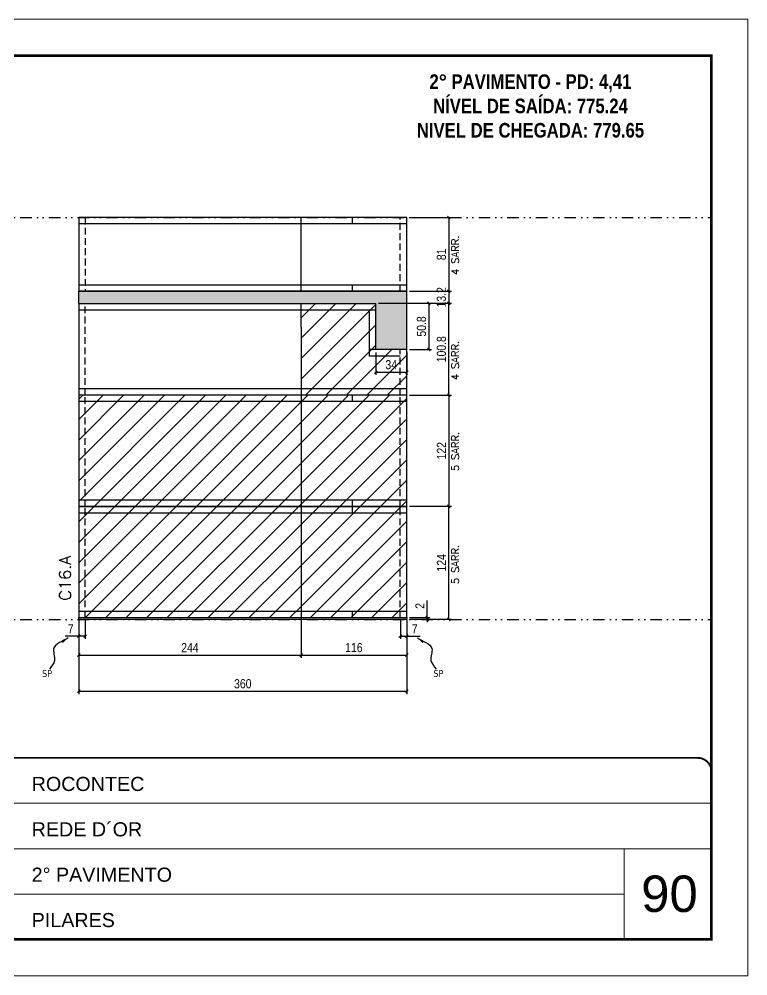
# Model space of a CAD drawing. Extents: x 2949 to 9203, y -16089 to 12527.
# Drawn here: x 5232 to 6033, y -13792 to -12742 of the extents above; entities that cross this region are included whole.
import ezdxf

# ---------------------------------------------------------------- set-up
doc = ezdxf.new("R2010")
doc.units = 0
for name, pattern in [('CONTINUO', [0]), ('DASHED', [0.75, 0.5, -0.25]), ('DIVIDE2', [0.625, 0.25, -0.125, 0, -0.125, 0, -0.125]), ('HIDDEN', [0.375, 0.25, -0.125])]:
    doc.linetypes.add(name, pattern=pattern)
for name, color, linetype, lineweight in [('CARIMBO', 255, 'Continuous', 9), ('Folhas', 255, 'Continuous', 9), ('Hachura', 251, 'Continuous', 9), ('SARRAFO DE PRESSAO', 251, 'DASHED', 9), ('Texto Seção', 7, 'Continuous', 15)]:
    doc.layers.add(name, color=color, linetype=linetype, lineweight=lineweight)
for name, color, linetype in [('COTA', 241, 'Continuous'), ('NOMENCLATURA', 7, 'Continuous'), ('Nível', 160, 'Continuous'), ('Painéis', 200, 'Continuous'), ('SARR_2.2x7', 40, 'Continuous'), ('Sarrafo de Pressão', 42, 'HIDDEN'), ('texto', 7, 'Continuous')]:
    doc.layers.add(name, color=color, linetype=linetype)
doc.styles.add('ARIAL', font='arial.ttf')
doc.styles.add('COTA TECNICA', font='techl___.ttf', dxfattribs={"height": 10})
doc.styles.add('COTA TECNICA-50', font='techl___.ttf', dxfattribs={"height": 10})
doc.styles.add('REGUA-120', font='ROMANS.shx', dxfattribs={"height": 15})
doc.styles.add('ROMANC', font='techb___.ttf', dxfattribs={"height": 2.5})
doc.styles.add('ROMANS', font='romans.shx')
doc.styles.get("Standard").update_dxf_attribs({"font": 'arial.ttf'})
doc.dimstyles.new('COTA PAINEL-50', dxfattribs={"dimtxt": 10, "dimasz": 3, "dimexe": 3, "dimexo": 3, "dimgap": 3, "dimtad": 1, "dimdec": 1, "dimzin": 12, "dimdsep": 46, "dimtxsty": 'COTA TECNICA-50', "dimblk1": 'OBLIQUE', "dimblk2": 'OBLIQUE', "dimsah": 1, "dimcen": 0.9, "dimclrd": 4, "dimclre": 4, "dimclrt": 240, "dimadec": 1, "dimazin": 3, "dimtfac": 1, "dimtdec": 1, "dimtmove": 0, "dimatfit": 3, "dimfxl": 1, "dimtolj": 1, "dimtzin": 12, "dimarcsym": 0})
doc.dimstyles.new('PAINEL', dxfattribs={"dimtxt": 10, "dimasz": 3, "dimexe": 3, "dimexo": 3, "dimgap": 3, "dimtad": 1, "dimdec": 1, "dimzin": 12, "dimdsep": 46, "dimtxsty": 'COTA TECNICA', "dimblk1": 'OBLIQUE', "dimblk2": 'OBLIQUE', "dimsah": 1, "dimcen": 0.9, "dimclrd": 4, "dimclre": 4, "dimclrt": 240, "dimadec": 1, "dimazin": 3, "dimtfac": 1, "dimtdec": 1, "dimtmove": 0, "dimatfit": 3, "dimfxl": 1, "dimtolj": 1, "dimtzin": 12, "dimarcsym": 0})
doc.dimstyles.get("Standard").update_dxf_attribs({"dimtxt": 0.18, "dimasz": 0.18, "dimexe": 0.18, "dimexo": 0.0625, "dimgap": 0.09, "dimtad": 0, "dimtih": 1, "dimtoh": 1, "dimdec": 4, "dimzin": 0, "dimdsep": 46, "dimtxsty": 'Standard', "dimcen": 0.09, "dimadec": 0, "dimazin": 0, "dimtfac": 1, "dimtdec": 4, "dimtofl": 0, "dimtmove": 0, "dimatfit": 3, "dimfxl": 1, "dimtolj": 1, "dimtzin": 0, "dimarcsym": 0})
pattern_1 = [(45, (-127643.467, -36496.372), (-11.2253202, 11.2253202), [])]

# ---------------------------------------------------------------- blocks, each defined once
blk = doc.blocks.new('9999999999')
at = {"color": 30, "linetype": 'CONTINUO'}
for p, q in [((98564.6, 34379.6), (99584, 34379.6)), ((98564.6, 34329.8), (99488, 34329.8)), ((99584, 34329.8), (99488, 34329.8)), ((99488, 34329.8), (99488, 34230.2)), ((98564.6, 34280), (99488, 34280))]:
    blk.add_line(p, q, dxfattribs=at)
at = {"color": 30, "linetype": 'CONTINUO', "const_width": 2}
blk.add_lwpolyline([(99584, 34230.2), (99584, 34414.4, 0.414214), (99569, 34429.4), (98229, 34429.4, 0.414214), (98214, 34414.4), (98214, 34245.2, 0.414214), (98229, 34230.2), (99584, 34230.2)], format="xyb", dxfattribs=at)
at = {"layer": 'Folhas'}
blk.add_lwpolyline([(98139, 34190.2), (99624, 34190.2), (99624, 35240.2), (98139, 35240.2)], close=True, dxfattribs=at)
at = {"layer": 'Folhas', "color": 30, "const_width": 3}
blk.add_lwpolyline([(98214, 34230.2), (99584, 34230.2), (99584, 35200.2), (98214, 35200.2)], close=True, dxfattribs=at)
at = {"color": 7, "linetype": 'Continuous', "ltscale": 5, "style": 'ARIAL'}
for s, height, p in [('ROCONTEC', 15.48, (98837.7, 34393.1)), ('REDE D´OR', 15.48, (98837.7, 34343.3)), ('2° PAVIMENTO', 15.483, (98837.7, 34293.5)), ('PILARES', 15.48, (98837.7, 34243.7))]:
    blk.add_text(s, height=height, dxfattribs=at).set_placement(p)
blk = doc.blocks.new('_Oblique')
at = {"color": 0, "linetype": 'ByBlock', "lineweight": -2}
blk.add_line((-0.5, -0.5), (0.5, 0.5), dxfattribs=at)
blk = doc.blocks.new('*D2993')
at = {"layer": 'COTA', "color": 4, "lineweight": -2, "transparency": 16777216}
for p, q in [((5298, -13401.6), (5298, -13482.6)), ((5658, -13401.6), (5658, -13482.6)), ((5298, -13479.6), (5658, -13479.6))]:
    blk.add_line(p, q, dxfattribs=at)
at = {"layer": 'Defpoints', "color": 0, "transparency": 16777216}
for p in [(5298, -13398.6), (5658, -13398.6), (5658, -13479.6)]:
    blk.add_point(p, dxfattribs=at)
at = {"layer": 'COTA', "color": 4, "lineweight": -2, "transparency": 16777216, "xscale": 3, "yscale": 3, "zscale": 3, "rotation": 180}
blk.add_blockref('_Oblique', (5298, -13479.6), dxfattribs=at)
at = {"layer": 'COTA', "color": 4, "lineweight": -2, "transparency": 16777216, "xscale": 3, "yscale": 3, "zscale": 3}
blk.add_blockref('_Oblique', (5658, -13479.6), dxfattribs=at)
at = {"layer": 'COTA', "color": 240, "transparency": 16777216, "insert": (5478, -13471.4), "char_height": 10, "attachment_point": 5, "style": 'COTA TECNICA'}
blk.add_mtext('\\A1;360', dxfattribs=at)
blk = doc.blocks.new('*D2994')
at = {"layer": 'COTA', "color": 4, "lineweight": -2, "transparency": 16777216}
for p, q in [((5627, -13053.8), (5707.2, -13053.8)), ((5704.2, -13154.6), (5704.2, -13053.8)), ((5661, -13154.6), (5707.2, -13154.6))]:
    blk.add_line(p, q, dxfattribs=at)
at = {"layer": 'Defpoints', "color": 0, "transparency": 16777216}
for p in [(5624, -13053.8), (5704.2, -13053.8), (5658, -13154.6)]:
    blk.add_point(p, dxfattribs=at)
at = {"layer": 'COTA', "color": 4, "lineweight": -2, "transparency": 16777216, "xscale": 3, "yscale": 3, "zscale": 3}
for p, rotation in [((5704.2, -13053.8), 90), ((5704.2, -13154.6), 270)]:
    blk.add_blockref('_Oblique', p, dxfattribs=dict(at, rotation=rotation))
at = {"layer": 'COTA', "color": 240, "transparency": 16777216, "insert": (5696.1, -13104.2), "char_height": 10, "attachment_point": 5, "rotation": 90, "style": 'COTA TECNICA'}
blk.add_mtext('\\A1;100.8', dxfattribs=at)
blk = doc.blocks.new('*D2995')
at = {"layer": 'COTA', "color": 4, "lineweight": -2, "transparency": 16777216}
for p, q in [((5298, -13403.6), (5298, -13422.1)), ((5305, -13401.6), (5305, -13422.1)), ((5298, -13419.1), (5283.2, -13419.1)), ((5305, -13419.1), (5298, -13419.1))]:
    blk.add_line(p, q, dxfattribs=at)
at = {"layer": 'Defpoints', "color": 0, "transparency": 16777216}
for p in [(5298, -13400.6), (5305, -13398.6), (5298, -13419.1)]:
    blk.add_point(p, dxfattribs=at)
at = {"layer": 'COTA', "color": 4, "lineweight": -2, "transparency": 16777216, "xscale": 3, "yscale": 3, "zscale": 3, "rotation": 180}
blk.add_blockref('_Oblique', (5298, -13419.1), dxfattribs=at)
at = {"layer": 'COTA', "color": 4, "lineweight": -2, "transparency": 16777216, "xscale": 3, "yscale": 3, "zscale": 3}
blk.add_blockref('_Oblique', (5305, -13419.1), dxfattribs=at)
at = {"layer": 'COTA', "color": 240, "transparency": 16777216, "insert": (5289.1, -13411.1), "char_height": 10, "attachment_point": 5, "style": 'COTA TECNICA-50'}
blk.add_mtext('\\A1;7', dxfattribs=at)
blk = doc.blocks.new('*D2996')
at = {"layer": 'COTA', "color": 4, "lineweight": -2, "transparency": 16777216}
for p, q in [((5651, -13401.6), (5651, -13422.1)), ((5658, -13403.6), (5658, -13422.1)), ((5651, -13419.1), (5658, -13419.1)), ((5658, -13419.1), (5672.7, -13419.1))]:
    blk.add_line(p, q, dxfattribs=at)
at = {"layer": 'Defpoints', "color": 0, "transparency": 16777216}
for p in [(5651, -13398.6), (5658, -13400.6), (5658, -13419.1)]:
    blk.add_point(p, dxfattribs=at)
at = {"layer": 'COTA', "color": 4, "lineweight": -2, "transparency": 16777216, "xscale": 3, "yscale": 3, "zscale": 3, "rotation": 180}
blk.add_blockref('_Oblique', (5651, -13419.1), dxfattribs=at)
at = {"layer": 'COTA', "color": 4, "lineweight": -2, "transparency": 16777216, "xscale": 3, "yscale": 3, "zscale": 3}
blk.add_blockref('_Oblique', (5658, -13419.1), dxfattribs=at)
at = {"layer": 'COTA', "color": 240, "transparency": 16777216, "insert": (5666.8, -13411.1), "char_height": 10, "attachment_point": 5, "style": 'COTA TECNICA-50'}
blk.add_mtext('\\A1;7', dxfattribs=at)
blk = doc.blocks.new('*D2997')
at = {"layer": 'COTA', "color": 4, "lineweight": -2, "transparency": 16777216}
for p, q in [((5661, -13276.6), (5707.2, -13276.6)), ((5704.2, -13400.6), (5704.2, -13276.6)), ((5661, -13400.6), (5707.2, -13400.6))]:
    blk.add_line(p, q, dxfattribs=at)
at = {"layer": 'Defpoints', "color": 0, "transparency": 16777216}
for p in [(5658, -13276.6), (5704.2, -13276.6), (5658, -13400.6)]:
    blk.add_point(p, dxfattribs=at)
at = {"layer": 'COTA', "color": 4, "lineweight": -2, "transparency": 16777216, "xscale": 3, "yscale": 3, "zscale": 3}
for p, rotation in [((5704.2, -13276.6), 90), ((5704.2, -13400.6), 270)]:
    blk.add_blockref('_Oblique', p, dxfattribs=dict(at, rotation=rotation))
at = {"layer": 'COTA', "color": 240, "transparency": 16777216, "insert": (5696.1, -13338.6), "char_height": 10, "attachment_point": 5, "rotation": 90, "style": 'COTA TECNICA-50'}
blk.add_mtext('\\A1;124', dxfattribs=at)
blk = doc.blocks.new('*D2998')
at = {"layer": 'COTA', "color": 4, "lineweight": -2, "transparency": 16777216}
for p, q in [((5680.5, -13398.6), (5680.5, -13379.8)), ((5661, -13398.6), (5683.5, -13398.6)), ((5661, -13400.6), (5683.5, -13400.6)), ((5680.5, -13400.6), (5680.5, -13398.6)), ((5680.5, -13400.6), (5680.5, -13403.6))]:
    blk.add_line(p, q, dxfattribs=at)
at = {"layer": 'Defpoints', "color": 0, "transparency": 16777216}
for p in [(5658, -13398.6), (5658, -13400.6), (5680.5, -13400.6)]:
    blk.add_point(p, dxfattribs=at)
at = {"layer": 'COTA', "color": 4, "lineweight": -2, "transparency": 16777216, "xscale": 3, "yscale": 3, "zscale": 3}
for p, rotation in [((5680.5, -13398.6), 270), ((5680.5, -13400.6), 90)]:
    blk.add_blockref('_Oblique', p, dxfattribs=dict(at, rotation=rotation))
at = {"layer": 'COTA', "color": 240, "transparency": 16777216, "insert": (5672.5, -13385.9), "char_height": 10, "attachment_point": 5, "rotation": 90, "style": 'COTA TECNICA-50'}
blk.add_mtext('\\A1;2', dxfattribs=at)
blk = doc.blocks.new('*D2999')
at = {"layer": 'COTA', "color": 4, "linetype": 'ByBlock', "lineweight": -2, "transparency": 16777216}
for p, q in [((5661, -13154.6), (5707.2, -13154.6)), ((5704.2, -13154.6), (5704.2, -13276.6)), ((5661, -13276.6), (5707.2, -13276.6))]:
    blk.add_line(p, q, dxfattribs=at)
at = {"layer": 'Defpoints', "color": 0, "linetype": 'ByBlock', "transparency": 16777216}
for p in [(5658, -13154.6), (5658, -13276.6), (5704.2, -13276.6)]:
    blk.add_point(p, dxfattribs=at)
at = {"layer": 'COTA', "color": 4, "linetype": 'ByBlock', "lineweight": -2, "transparency": 16777216, "xscale": 3, "yscale": 3, "zscale": 3}
for p, rotation in [((5704.2, -13154.6), 90), ((5704.2, -13276.6), 270)]:
    blk.add_blockref('_Oblique', p, dxfattribs=dict(at, rotation=rotation))
at = {"layer": 'COTA', "color": 240, "linetype": 'ByBlock', "transparency": 16777216, "insert": (5696.1, -13215.6), "char_height": 10, "attachment_point": 5, "rotation": 90, "style": 'COTA TECNICA'}
blk.add_mtext('\\A1;122', dxfattribs=at)
blk = doc.blocks.new('*D3002')
at = {"layer": 'COTA', "color": 4, "linetype": 'ByBlock', "lineweight": -2, "transparency": 16777216}
for p, q in [((5298, -13403.6), (5298, -13442.8)), ((5542, -13401.6), (5542, -13442.8)), ((5298, -13439.8), (5542, -13439.8))]:
    blk.add_line(p, q, dxfattribs=at)
at = {"layer": 'Defpoints', "color": 0, "linetype": 'ByBlock', "transparency": 16777216}
for p in [(5298, -13400.6), (5542, -13398.6), (5542, -13439.8)]:
    blk.add_point(p, dxfattribs=at)
at = {"layer": 'COTA', "color": 4, "linetype": 'ByBlock', "lineweight": -2, "transparency": 16777216, "xscale": 3, "yscale": 3, "zscale": 3, "rotation": 180}
blk.add_blockref('_Oblique', (5298, -13439.8), dxfattribs=at)
at = {"layer": 'COTA', "color": 4, "linetype": 'ByBlock', "lineweight": -2, "transparency": 16777216, "xscale": 3, "yscale": 3, "zscale": 3}
blk.add_blockref('_Oblique', (5542, -13439.8), dxfattribs=at)
at = {"layer": 'COTA', "color": 240, "linetype": 'ByBlock', "transparency": 16777216, "insert": (5420, -13431.7), "char_height": 10, "attachment_point": 5, "style": 'COTA TECNICA'}
blk.add_mtext('\\A1;244', dxfattribs=at)
blk = doc.blocks.new('*D3003')
at = {"layer": 'COTA', "color": 4, "linetype": 'ByBlock', "lineweight": -2, "transparency": 16777216}
for p, q in [((5542, -13401.6), (5542, -13442.8)), ((5658, -13403.6), (5658, -13442.8)), ((5542, -13439.8), (5658, -13439.8))]:
    blk.add_line(p, q, dxfattribs=at)
at = {"layer": 'Defpoints', "color": 0, "linetype": 'ByBlock', "transparency": 16777216}
for p in [(5542, -13398.6), (5658, -13400.6), (5658, -13439.8)]:
    blk.add_point(p, dxfattribs=at)
at = {"layer": 'COTA', "color": 4, "linetype": 'ByBlock', "lineweight": -2, "transparency": 16777216, "xscale": 3, "yscale": 3, "zscale": 3, "rotation": 180}
blk.add_blockref('_Oblique', (5542, -13439.8), dxfattribs=at)
at = {"layer": 'COTA', "color": 4, "linetype": 'ByBlock', "lineweight": -2, "transparency": 16777216, "xscale": 3, "yscale": 3, "zscale": 3}
blk.add_blockref('_Oblique', (5658, -13439.8), dxfattribs=at)
at = {"layer": 'COTA', "color": 240, "linetype": 'ByBlock', "transparency": 16777216, "insert": (5600, -13431.7), "char_height": 10, "attachment_point": 5, "style": 'COTA TECNICA'}
blk.add_mtext('\\A1;116', dxfattribs=at)
blk = doc.blocks.new('*D3025')
at = {"layer": 'COTA', "color": 4, "linetype": 'ByBlock', "lineweight": -2, "transparency": 16777216}
for p, q in [((5661, -13040.6), (5707.2, -13040.6)), ((5704.2, -13040.6), (5704.2, -13053.8)), ((5627, -13053.8), (5707.2, -13053.8))]:
    blk.add_line(p, q, dxfattribs=at)
at = {"layer": 'Defpoints', "color": 0, "linetype": 'ByBlock', "transparency": 16777216}
for p in [(5658, -13040.6), (5624, -13053.8), (5704.2, -13053.8)]:
    blk.add_point(p, dxfattribs=at)
at = {"layer": 'COTA', "color": 4, "linetype": 'ByBlock', "lineweight": -2, "transparency": 16777216, "xscale": 3, "yscale": 3, "zscale": 3}
for p, rotation in [((5704.2, -13040.6), 90), ((5704.2, -13053.8), 270)]:
    blk.add_blockref('_Oblique', p, dxfattribs=dict(at, rotation=rotation))
at = {"layer": 'COTA', "color": 240, "linetype": 'ByBlock', "transparency": 16777216, "insert": (5696, -13047.2), "char_height": 10, "attachment_point": 5, "rotation": 90, "style": 'COTA TECNICA'}
blk.add_mtext('\\A1;13.2', dxfattribs=at)
blk = doc.blocks.new('*D3117')
at = {"layer": 'COTA', "color": 4, "lineweight": -2, "transparency": 16777216}
for p, q in [((5627, -13053.8), (5685.3, -13053.8)), ((5682.3, -13053.8), (5682.3, -13104.6)), ((5661, -13104.6), (5685.3, -13104.6))]:
    blk.add_line(p, q, dxfattribs=at)
at = {"layer": 'Defpoints', "color": 0, "transparency": 16777216}
for p in [(5624, -13053.8), (5658, -13104.6), (5682.3, -13104.6)]:
    blk.add_point(p, dxfattribs=at)
at = {"layer": 'COTA', "color": 4, "lineweight": -2, "transparency": 16777216, "xscale": 3, "yscale": 3, "zscale": 3}
for p, rotation in [((5682.3, -13053.8), 90), ((5682.3, -13104.6), 270)]:
    blk.add_blockref('_Oblique', p, dxfattribs=dict(at, rotation=rotation))
at = {"layer": 'COTA', "color": 240, "transparency": 16777216, "insert": (5674.2, -13079.2), "char_height": 10, "attachment_point": 5, "rotation": 90, "style": 'COTA TECNICA-50'}
blk.add_mtext('\\A1;50.8', dxfattribs=at)
blk = doc.blocks.new('*D3385')
at = {"layer": 'COTA', "color": 4, "lineweight": -2, "transparency": 16777216}
for p, q in [((5661, -12959.6), (5707.2, -12959.6)), ((5704.2, -12959.6), (5704.2, -13040.6)), ((5661, -13040.6), (5707.2, -13040.6))]:
    blk.add_line(p, q, dxfattribs=at)
at = {"layer": 'Defpoints', "color": 0, "transparency": 16777216}
for p in [(5658, -12959.6), (5658, -13040.6), (5704.2, -13040.6)]:
    blk.add_point(p, dxfattribs=at)
at = {"layer": 'COTA', "color": 4, "lineweight": -2, "transparency": 16777216, "xscale": 3, "yscale": 3, "zscale": 3}
for p, rotation in [((5704.2, -12959.6), 90), ((5704.2, -13040.6), 270)]:
    blk.add_blockref('_Oblique', p, dxfattribs=dict(at, rotation=rotation))
at = {"layer": 'COTA', "color": 240, "transparency": 16777216, "insert": (5696.1, -13000.1), "char_height": 10, "attachment_point": 5, "rotation": 90, "style": 'COTA TECNICA-50'}
blk.add_mtext('\\A1;81', dxfattribs=at)
blk = doc.blocks.new('*D3386')
at = {"layer": 'COTA', "color": 4, "lineweight": -2, "transparency": 16777216}
for p, q in [((5624, -13107.6), (5624, -13132.4)), ((5658, -13107.6), (5658, -13132.4)), ((5624, -13129.4), (5658, -13129.4))]:
    blk.add_line(p, q, dxfattribs=at)
at = {"layer": 'Defpoints', "color": 0, "transparency": 16777216}
for p in [(5624, -13104.6), (5658, -13104.6), (5658, -13129.4)]:
    blk.add_point(p, dxfattribs=at)
at = {"layer": 'COTA', "color": 4, "lineweight": -2, "transparency": 16777216, "xscale": 3, "yscale": 3, "zscale": 3, "rotation": 180}
blk.add_blockref('_Oblique', (5624, -13129.4), dxfattribs=at)
at = {"layer": 'COTA', "color": 4, "lineweight": -2, "transparency": 16777216, "xscale": 3, "yscale": 3, "zscale": 3}
blk.add_blockref('_Oblique', (5658, -13129.4), dxfattribs=at)
at = {"layer": 'COTA', "color": 240, "transparency": 16777216, "insert": (5641, -13121.2), "char_height": 10, "attachment_point": 5, "style": 'COTA TECNICA-50'}
blk.add_mtext('\\A1;34', dxfattribs=at)

msp = doc.modelspace()

# ---------------------------------------------------------------- hatches: boundary and pattern name
at = {"layer": 'COTA', "linetype": 'ByBlock'}
h = msp.add_hatch(dxfattribs=at)
h.set_pattern_fill('AR-CONC', color=256, scale=0.03)
h.paths.add_polyline_path([(5657.96, -13040.63), (5297.96, -13040.63), (5297.96, -13053.83), (5623.96, -13053.83), (5623.96, -13104.63), (5657.96, -13104.63)])
at = {"layer": 'Hachura', "linetype": 'ByBlock'}
h = msp.add_hatch(dxfattribs=at)
h.set_pattern_fill('ANSI31', color=256, scale=5)
h.paths.add_polyline_path([(5657.96, -13104.63), (5623.96, -13104.63), (5623.96, -13053.83), (5541.96, -13053.83), (5541.96, -13079.83), (5541.96, -13154.63), (5657.96, -13154.63)])
h = msp.add_hatch(dxfattribs=at)
h.set_pattern_fill('ANSI31', color=256, scale=5)
h.set_pattern_definition(pattern_1)
h.paths.add_polyline_path([(5297.96, -13154.63), (5297.96, -13276.63), (5541.96, -13276.63), (5541.96, -13154.63)])
h = msp.add_hatch(dxfattribs=at)
h.set_pattern_fill('ANSI31', color=256, scale=5)
h.set_pattern_definition(pattern_1)
h.paths.add_polyline_path([(5657.96, -13154.63), (5541.96, -13154.63), (5541.96, -13276.63), (5657.96, -13276.63)])
h = msp.add_hatch(dxfattribs=at)
h.set_pattern_fill('ANSI31', color=256, scale=5)
h.set_pattern_definition(pattern_1)
h.paths.add_polyline_path([(5541.96, -13398.63), (5541.96, -13276.63), (5297.96, -13276.63), (5297.96, -13398.63)])
h = msp.add_hatch(dxfattribs=at)
h.set_pattern_fill('ANSI31', color=256, scale=5)
h.set_pattern_definition(pattern_1)
h.paths.add_polyline_path([(5657.96, -13276.63), (5541.96, -13276.63), (5541.96, -13398.63), (5657.96, -13398.63)])

# ---------------------------------------------------------------- linework, layer by layer
at = {"layer": 'COTA', "linetype": 'ByBlock'}
msp.add_line((5297.96, -13053.83), (5297.96, -13040.63), dxfattribs=at)
msp.add_lwpolyline([(5657.96, -13104.63), (5657.96, -13040.63), (5297.96, -13040.63)], dxfattribs=at)
at = {"layer": 'Nível', "color": 4, "linetype": 'DIVIDE2', "ltscale": 50}
for p, q in [((4982.19, -12959.63), (5992.53, -12959.63)), ((4982.19, -13400.63), (5992.53, -13400.63))]:
    msp.add_line(p, q, dxfattribs=at)
at = {"layer": 'Painéis'}
for p, q in [((5657.96, -12959.63), (5297.96, -12959.63)), ((5297.96, -12959.63), (5297.96, -13040.63)), ((5541.96, -13040.63), (5541.96, -12959.63)), ((5657.96, -13040.63), (5657.96, -12959.63)), ((5297.96, -13040.63), (5657.96, -13040.63)), ((5297.96, -13053.83), (5623.96, -13053.83)), ((5297.96, -13053.83), (5297.96, -13154.63)), ((5541.96, -13079.83), (5541.96, -13053.83)), ((5623.96, -13104.63), (5623.96, -13053.83)), ((5541.96, -13079.83), (5541.96, -13276.63)), ((5657.96, -13104.63), (5623.96, -13104.63)), ((5657.96, -13154.63), (5657.96, -13104.63)), ((5657.96, -13154.63), (5297.96, -13154.63)), ((5297.96, -13154.63), (5297.96, -13276.63)), ((5657.96, -13276.63), (5657.96, -13154.63)), ((5657.96, -13276.63), (5297.96, -13276.63)), ((5297.96, -13276.63), (5297.96, -13398.63)), ((5297.96, -13276.63), (5657.96, -13276.63)), ((5541.96, -13276.63), (5541.96, -13400.63)), ((5657.96, -13398.63), (5657.96, -13276.63)), ((5297.96, -13398.63), (5657.96, -13398.63)), ((5297.96, -13398.63), (5657.96, -13398.63)), ((5297.96, -13400.63), (5297.96, -13398.63)), ((5657.96, -13400.63), (5297.96, -13400.63)), ((5657.96, -13398.63), (5657.96, -13400.63))]:
    msp.add_line(p, q, dxfattribs=at)
at = {"layer": 'SARR_2.2x7'}
for p, q in [((5597.96, -12966.63), (5297.96, -12966.63)), ((5597.96, -12959.63), (5597.96, -12966.63)), ((5657.96, -12966.63), (5597.96, -12966.63)), ((5297.96, -13033.63), (5597.96, -13033.63)), ((5597.96, -13033.63), (5597.96, -13040.63)), ((5597.96, -13033.63), (5657.96, -13033.63)), ((5297.96, -13060.83), (5541.96, -13060.83)), ((5541.96, -13060.83), (5623.96, -13060.83)), ((5616.96, -13104.63), (5616.96, -13060.83)), ((5616.96, -13111.63), (5616.96, -13104.63)), ((5623.96, -13104.63), (5616.96, -13104.63)), ((5650.96, -13111.63), (5616.96, -13111.63)), ((5541.96, -13147.63), (5297.96, -13147.63)), ((5657.96, -13147.63), (5541.96, -13147.63)), ((5597.96, -13154.63), (5597.96, -13161.63)), ((5597.96, -13161.63), (5297.96, -13161.63)), ((5657.96, -13161.63), (5597.96, -13161.63)), ((5297.96, -13269.63), (5597.96, -13269.63)), ((5597.96, -13269.63), (5657.96, -13269.63)), ((5597.96, -13269.63), (5597.96, -13276.63)), ((5597.96, -13276.63), (5597.96, -13283.63)), ((5297.96, -13283.63), (5597.96, -13283.63)), ((5597.96, -13283.63), (5657.96, -13283.63)), ((5297.96, -13391.63), (5597.96, -13391.63)), ((5597.96, -13391.63), (5657.96, -13391.63)), ((5597.96, -13391.63), (5597.96, -13398.63))]:
    msp.add_line(p, q, dxfattribs=at)
at = {"layer": 'Sarrafo de Pressão', "ltscale": 30}
for p, q in [((5304.96, -12959.63), (5304.96, -13040.63)), ((5650.96, -13040.63), (5650.96, -12959.63)), ((5304.96, -13154.63), (5304.96, -13053.83)), ((5650.96, -13154.63), (5650.96, -13104.63)), ((5304.96, -13276.63), (5304.96, -13154.63)), ((5650.96, -13276.63), (5650.96, -13154.63)), ((5304.96, -13398.63), (5304.96, -13276.63)), ((5650.96, -13398.63), (5650.96, -13276.63))]:
    msp.add_line(p, q, dxfattribs=at)

# ---------------------------------------------------------------- block references
at = {"layer": 'SARRAFO DE PRESSAO', "color": 6, "linetype": 'ByBlock'}
msp.add_blockref('9999999999', (-93591.44, -47982.12), dxfattribs=at)

# ---------------------------------------------------------------- texts
at = {"layer": 'CARIMBO', "style": 'ARIAL'}
msp.add_text('90', height=40, dxfattribs=at).set_placement((5915.39, -13721.77))
at = {"layer": 'NOMENCLATURA', "color": 2, "insert": (5793.86, -12775.86), "char_height": 16, "attachment_point": 2, "style": 'ROMANC'}
msp.add_mtext_dynamic_manual_height_columns('\\P2° PAVIMENTO - PD: 4,41\\PNÍVEL DE SAÍDA: 775.24\\PNIVEL DE CHEGADA: 779.65', width=300.2766, gutter_width=1, heights=[0], dxfattribs=at)
at = {"layer": 'texto', "color": 0, "char_height": 7.5, "attachment_point": 5}
for insert in [(5263.18, -13460.13), (5692.74, -13460.13)]:
    msp.add_mtext('{\\fTahoma|b0|i0|c0|p34;\\C4;SP}', dxfattribs=dict(at, insert=insert))
at = {"layer": 'Texto Seção', "linetype": 'Continuous', "style": 'ROMANS'}
for s, p in [('4 SARR.', (5715.26, -13022.69)), ('4 SARR.', (5715.26, -13138.19)), ('5 SARR.', (5715.26, -13238.04)), ('5 SARR.', (5715.26, -13362.04))]:
    msp.add_text(s, height=8, rotation=90, dxfattribs=at).set_placement(p)
at = {"layer": 'Texto Seção', "insert": (5289.41, -13380.17), "char_height": 13, "width": 285.3299, "attachment_point": 7, "rotation": 90, "style": 'REGUA-120'}
msp.add_mtext('C16.A', dxfattribs=at)

# ---------------------------------------------------------------- dimensions: what is measured, and where the dimension line sits
at = {"layer": 'COTA'}
for base, p1, p2, angle, picture, middle in [((5704.2, -13040.63), (5657.96, -12959.63), (5657.96, -13040.63), 90, '*D3385', (5696.1, -13000.13)), ((5682.34, -13104.63), (5623.96, -13053.83), (5657.96, -13104.63), 90, '*D3117', (5674.21, -13079.23)), ((5704.2, -13276.63), (5657.96, -13400.63), (5657.96, -13276.63), 90, '*D2997', (5696.13, -13338.63)), ((5297.96, -13419.14), (5304.96, -13398.63), (5297.96, -13400.63), 180, '*D2995', (5289.09, -13411.07))]:
    dim = msp.add_linear_dim(base=base, p1=p1, p2=p2, angle=angle, dimstyle='COTA PAINEL-50', dxfattribs=at)
    dim.commit()
    dim.dimension.update_dxf_attribs({"geometry": picture, "text_midpoint": middle})
at = {"layer": 'COTA', "linetype": 'ByBlock'}
dim = msp.add_linear_dim(base=(5704.2, -13053.83), p1=(5657.96, -13040.63), p2=(5623.96, -13053.83), angle=90, dimstyle='PAINEL', dxfattribs=at)
dim.commit()
dim.dimension.update_dxf_attribs({"geometry": '*D3025', "text_midpoint": (5704.2, -13047.23), "dimtype": 160})
at = {"layer": 'COTA'}
dim = msp.add_linear_dim(base=(5704.2, -13053.83), p1=(5657.96, -13154.63), p2=(5623.96, -13053.83), angle=90, dimstyle='PAINEL', override={"dimarcsym": 2}, dxfattribs=at)
dim.commit()
dim.dimension.update_dxf_attribs({"geometry": '*D2994', "text_midpoint": (5704.2, -13104.23), "dimtype": 160})
for base, p1, p2, picture, middle in [((5657.96, -13129.44), (5623.96, -13104.63), (5657.96, -13104.63), '*D3386', (5640.96, -13121.22)), ((5657.96, -13419.14), (5650.96, -13398.63), (5657.96, -13400.63), '*D2996', (5666.82, -13411.07))]:
    dim = msp.add_linear_dim(base=base, p1=p1, p2=p2, dimstyle='COTA PAINEL-50', dxfattribs=at)
    dim.commit()
    dim.dimension.update_dxf_attribs({"geometry": picture, "text_midpoint": middle})
at = {"layer": 'COTA', "linetype": 'ByBlock'}
dim = msp.add_linear_dim(base=(5704.2, -13276.63), p1=(5657.96, -13154.63), p2=(5657.96, -13276.63), angle=90, dimstyle='PAINEL', dxfattribs=at)
dim.commit()
dim.dimension.update_dxf_attribs({"geometry": '*D2999', "text_midpoint": (5696.14, -13215.63)})
at = {"layer": 'COTA'}
dim = msp.add_linear_dim(base=(5680.49, -13400.63), p1=(5657.96, -13398.63), p2=(5657.96, -13400.63), angle=90, dimstyle='COTA PAINEL-50', dxfattribs=at)
dim.commit()
dim.dimension.update_dxf_attribs({"geometry": '*D2998', "text_midpoint": (5680.49, -13385.89), "dimtype": 160})
dim = msp.add_linear_dim(base=(5657.96, -13479.65), p1=(5297.96, -13398.63), p2=(5657.96, -13398.63), dimstyle='PAINEL', override={"dimarcsym": 2}, dxfattribs=at)
dim.commit()
dim.dimension.update_dxf_attribs({"geometry": '*D2993', "text_midpoint": (5477.96, -13471.43)})
at = {"layer": 'COTA', "linetype": 'ByBlock'}
dim = msp.add_linear_dim(base=(5541.96, -13439.79), p1=(5297.96, -13400.63), p2=(5541.96, -13398.63), dimstyle='PAINEL', dxfattribs=at)
dim.commit()
dim.dimension.update_dxf_attribs({"geometry": '*D3002', "text_midpoint": (5419.96, -13431.72)})
dim = msp.add_linear_dim(base=(5657.96, -13439.79), p1=(5541.96, -13398.63), p2=(5657.96, -13400.63), dimstyle='PAINEL', override={"dimtmove": 1}, dxfattribs=at)
dim.commit()
dim.dimension.update_dxf_attribs({"geometry": '*D3003', "text_midpoint": (5599.96, -13431.69)})

# ---------------------------------------------------------------- leaders
at = {"layer": 'COTA', "path_type": 1}
for points in [[(5286.13, -13420.82), (5270.35, -13432.65), (5271.27, -13445.66), (5265.72, -13455.44)], [(5669.79, -13420.82), (5685.57, -13432.65), (5684.65, -13445.66), (5690.2, -13455.44)]]:
    msp.add_leader(points, dimstyle='Standard', override={"dimasz": 8}, dxfattribs=at)

doc.saveas('drawing.dxf')
